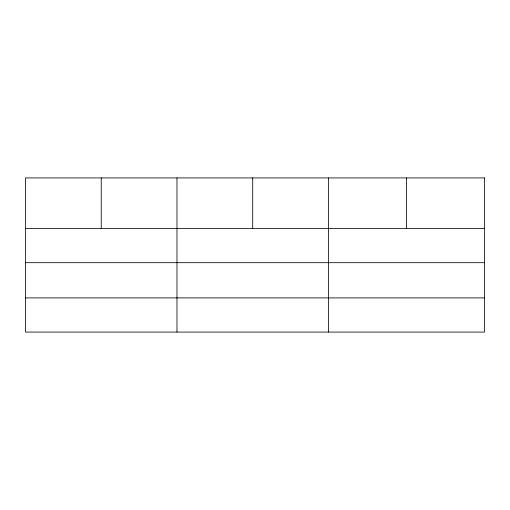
<?xml version="1.0" encoding="UTF-8"?>
<svg xmlns="http://www.w3.org/2000/svg" width="510" height="510" viewBox="0 0 510 510"><rect width="100%" height="100%" fill="white"/><g stroke="black" fill="none" stroke-linecap="round" stroke-linejoin="round"><path stroke-width="0.76" d="M25.5 228.505L484.5 228.505M25.5 262.688L484.5 262.688M25.5 297.897L484.5 297.897M406.47 177.926L406.47 228.505M328.44 177.926L328.44 332.074M252.705 177.926L252.705 228.505M176.97 177.926L176.97 332.074M101.235 177.926L101.235 228.505M484.5 177.926L25.5 177.926L25.5 332.074L484.5 332.074L484.5 177.926"/></g></svg>
